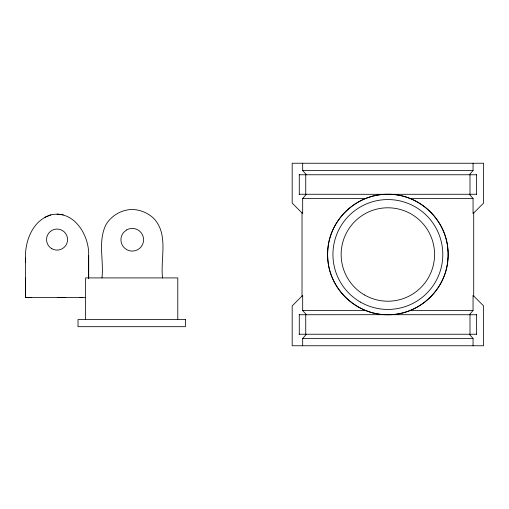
<?xml version="1.0" encoding="UTF-8"?>
<svg xmlns="http://www.w3.org/2000/svg" width="509" height="509" viewBox="0 0 509 509"><rect width="100%" height="100%" fill="white"/><g stroke="black" fill="none" stroke-linecap="round" stroke-linejoin="round"><path stroke-width="0.76" d="M25.622 262.237C23.968 243.576 31.348 220.925 50.881 214.874C73.92 209.657 89.59 235.489 88.655 255.785L88.674 278.022M88.591 278.048L88.655 255.785M25.533 293.178L25.622 278.048L25.622 297.46L31.774 297.46M447.958 258.82C446.412 289.392 418.468 315.395 387.864 314.747C357.267 315.395 329.317 289.392 327.771 258.82A42.998 30.655 90 0 1 327.771 250.18C329.323 219.608 357.261 193.605 387.864 194.253C418.468 193.605 446.412 219.608 447.958 250.18M469.304 194.253L473.052 198.465L473.052 213.608L483.55 203.116L483.55 163.243L292.179 163.243L292.179 203.116L302.677 213.608L302.677 198.465L306.424 194.253M302.677 345.757L302.677 338.453L306.424 334.235M469.304 174.765L473.052 170.547L473.052 163.243M469.304 314.747L473.052 310.535L473.052 295.392L483.55 305.884L483.55 345.757L292.179 345.757L292.179 305.884L302.677 295.392L302.677 310.535L306.424 314.747M44.957 217.248L50.887 214.874M385.154 314.683L299.069 314.747M390.454 194.311L476.659 194.253M302.677 163.243L302.677 170.547L473.052 170.547M299.069 174.765L476.659 174.765M299.069 194.253L385.154 194.317M302.677 198.465L365.729 198.465M409.999 198.465L473.052 198.465M25.533 297.46L85.544 297.46M57.345 297.46L65.763 297.46M79.837 297.46L82.35 297.46M302.677 310.535L365.729 310.535M409.999 310.535L473.052 310.535M476.659 314.747L390.454 314.689M299.069 334.235L476.659 334.235M302.677 338.453L473.052 338.453L473.052 345.757M57.053 214.073L63.218 214.874M469.304 334.235L473.052 338.453M302.677 170.547L306.424 174.765M88.636 256.052L88.674 278.175M476.449 174.765L476.449 194.253M476.449 314.747L476.449 334.235M473.714 212.947L473.714 296.053M469.992 174.765L469.992 194.253M469.992 314.747L469.992 334.235M305.737 174.765L305.737 194.253M305.737 314.747L305.737 334.235M302.015 212.947L302.015 296.053M299.279 174.765L299.279 194.253M299.279 314.747L299.279 334.235M177.787 319.531L177.787 277.908L85.62 277.908L85.62 319.531M162.543 277.908C160.252 258.457 168.918 234.28 153.667 218.342C147.852 212.851 140.242 209.702 132.257 209.473C121.587 209.651 111.509 215.466 106.018 224.609C97.709 241.056 103.944 260.379 101.965 277.908M25.622 258.101L25.622 297.46M447.996 250.18A43.049 30.775 -90 0 1 447.996 258.82M126.582 229.941L123.579 232.473A11.332 11.332 0 0 0 129.006 250.613A11.332 11.332 0 0 0 143.513 238.441A11.332 11.332 0 0 0 126.595 229.934M185.397 319.531L78.017 319.531L78.017 326.689L185.397 326.689L185.397 319.531M51.803 248.691A10.524 10.524 0 0 0 67.582 239.58A10.524 10.524 0 0 0 51.803 230.469A10.524 10.524 0 0 0 51.803 248.691M355.377 305.235A60.247 60.247 0 0 0 448.047 257.268A60.247 60.247 0 0 0 360.168 200.998A60.247 60.247 0 0 0 355.377 305.235M360.397 302.072A54.934 54.934 0 0 0 442.798 254.5A54.934 54.934 0 0 0 360.397 206.928A54.934 54.934 0 0 0 360.397 302.072M364.508 294.953A46.713 46.713 0 0 0 434.578 254.5A46.713 46.713 0 0 0 364.508 214.047A46.713 46.713 0 0 0 364.508 294.953"/></g></svg>
